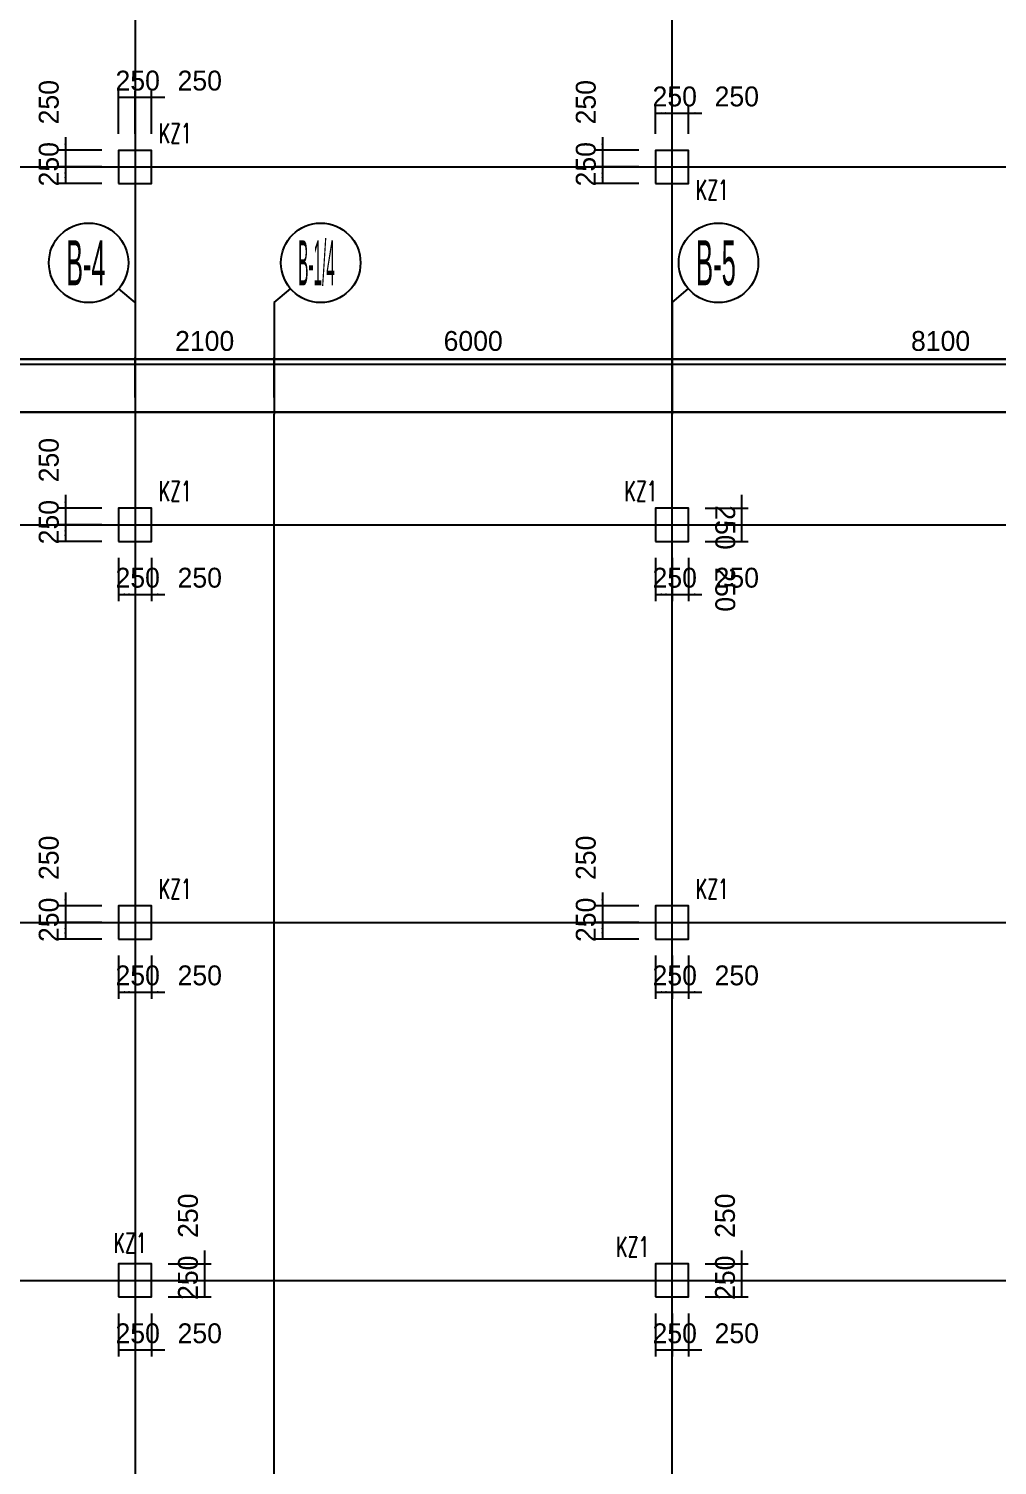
# Model space of a CAD drawing. Extents: x 387171 to 699106, y 11966 to 245688.
# Drawn here: x 514954 to 529563, y 130499 to 152173 of the extents above; entities that cross this region are included whole.
import ezdxf

# ---------------------------------------------------------------- set-up
doc = ezdxf.new("R2010")
doc.units = 0
doc.header["$LTSCALE"] = 100
doc.header["$MEASUREMENT"] = 0
for name, color, linetype in [('COLU', 7, 'Continuous'), ('DIM', 3, 'Continuous'), ('DOTE', 253, 'Continuous'), ('h后浇带', 51, 'Continuous'), ('L-AXIS', 3, 'Continuous'), ('NUM', 7, 'Continuous')]:
    doc.layers.add(name, color=color, linetype=linetype)
doc.styles.get("Standard").update_dxf_attribs({"font": 'standard'})
doc.styles.add('tk', font='tk')
doc.dimstyles.get("Standard").update_dxf_attribs({"dimtxt": 300, "dimasz": 100, "dimexe": 100, "dimexo": 250, "dimgap": 100, "dimtad": 0, "dimtoh": 1, "dimdec": 0, "dimdsep": 46, "dimcen": 0.09, "dimclrt": 7, "dimadec": 0, "dimazin": 0, "dimtfac": 1, "dimtdec": 4, "dimtofl": 0, "dimtmove": 0, "dimatfit": 3, "dimfxl": 1, "dimtolj": 1, "dimtzin": 0, "dimarcsym": 0})

# ---------------------------------------------------------------- blocks, each defined once
blk = doc.blocks.new('*D2271')
at = {"layer": 'L-AXIS', "color": 0, "linetype": 'ByBlock', "lineweight": -2}
for p, q in [((518658, 146608), (518658, 147210)), ((524658, 146608), (524658, 147210)), ((518658, 147110), (524658, 147110))]:
    blk.add_line(p, q, dxfattribs=at)
for points in [[(518658, 147110), (518758, 147126), (518758, 147093)], [(524658, 147110), (524558, 147093), (524558, 147126)]]:
    blk.add_solid(points, dxfattribs=at)
at = {"layer": 'L-AXIS', "color": 7, "linetype": 'Continuous', "lineweight": -2, "insert": (521658, 147460), "char_height": 300, "width": 770, "attachment_point": 5, "style": 'tk'}
blk.add_mtext('6000', dxfattribs=at)
blk = doc.blocks.new('_AXISO')
blk.add_circle((0, 0), 0.5)
blk = doc.blocks.new('*D2157')
at = {"layer": 'L-AXIS', "color": 0, "linetype": 'ByBlock', "lineweight": -2}
for p, q in [((510558, 146608), (510558, 147210)), ((516558, 146608), (516558, 147210)), ((510558, 147110), (516558, 147110))]:
    blk.add_line(p, q, dxfattribs=at)
for points in [[(510558, 147110), (510658, 147126), (510658, 147093)], [(516558, 147110), (516458, 147093), (516458, 147126)]]:
    blk.add_solid(points, dxfattribs=at)
at = {"layer": 'L-AXIS', "color": 7, "linetype": 'Continuous', "lineweight": -2, "insert": (513558, 147460), "char_height": 300, "width": 770, "attachment_point": 5, "style": 'tk'}
blk.add_mtext('6000', dxfattribs=at)
blk = doc.blocks.new('*D2702')
at = {"layer": 'L-AXIS', "color": 0, "linetype": 'ByBlock', "lineweight": -2}
for p, q in [((516558, 146608), (516558, 147210)), ((518658, 146608), (518658, 147210)), ((516558, 147110), (518658, 147110))]:
    blk.add_line(p, q, dxfattribs=at)
for points in [[(516558, 147110), (516658, 147126), (516658, 147093)], [(518658, 147110), (518558, 147093), (518558, 147126)]]:
    blk.add_solid(points, dxfattribs=at)
at = {"layer": 'L-AXIS', "color": 7, "linetype": 'Continuous', "lineweight": -2, "insert": (517608, 147460), "char_height": 300, "width": 775, "attachment_point": 5, "style": 'tk'}
blk.add_mtext('2100', dxfattribs=at)
blk = doc.blocks.new('*D1987')
at = {"layer": 'L-AXIS', "color": 0, "linetype": 'ByBlock', "lineweight": -2}
for p, q in [((524658, 146608), (524658, 147210)), ((532758, 146608), (532758, 147210)), ((524658, 147110), (532758, 147110))]:
    blk.add_line(p, q, dxfattribs=at)
for points in [[(524658, 147110), (524758, 147126), (524758, 147093)], [(532758, 147110), (532658, 147093), (532658, 147126)]]:
    blk.add_solid(points, dxfattribs=at)
at = {"layer": 'L-AXIS', "color": 7, "linetype": 'Continuous', "lineweight": -2, "insert": (528708, 147460), "char_height": 300, "width": 775, "attachment_point": 5, "style": 'tk'}
blk.add_mtext('8100', dxfattribs=at)
blk = doc.blocks.new('*D1772')
at = {"layer": 'DIM', "color": 0, "linetype": 'ByBlock', "lineweight": -2}
for p, q in [((515508, 150538), (515508, 149888)), ((516058, 150338), (515408, 150338)), ((516058, 150088), (515408, 150088))]:
    blk.add_line(p, q, dxfattribs=at)
for points in [[(515508, 150338), (515491, 150438), (515525, 150438)], [(515508, 150088), (515525, 149988), (515491, 149988)]]:
    blk.add_solid(points, dxfattribs=at)
at = {"layer": 'DIM', "color": 7, "linetype": 'Continuous', "lineweight": -2, "insert": (515258, 151064), "char_height": 300, "width": 566.67, "attachment_point": 5, "rotation": 90, "style": 'tk'}
blk.add_mtext('250', dxfattribs=at)
blk = doc.blocks.new('*D1418')
at = {"layer": 'DIM', "color": 0, "linetype": 'ByBlock', "lineweight": -2}
for p, q in [((516058, 150088), (515408, 150088)), ((515508, 150088), (515508, 149838)), ((516058, 149838), (515408, 149838))]:
    blk.add_line(p, q, dxfattribs=at)
for points in [[(515508, 150088), (515525, 149988), (515491, 149988)], [(515508, 149838), (515491, 149938), (515525, 149938)]]:
    blk.add_solid(points, dxfattribs=at)
at = {"layer": 'DIM', "color": 7, "linetype": 'Continuous', "lineweight": -2, "insert": (515258, 150128), "char_height": 300, "width": 566.67, "attachment_point": 5, "rotation": 90, "style": 'tk'}
blk.add_mtext('250', dxfattribs=at)
blk = doc.blocks.new('*D1303')
at = {"layer": 'DIM', "color": 0, "linetype": 'ByBlock', "lineweight": -2}
for p, q in [((516308, 150588), (516308, 151238)), ((516308, 151138), (516558, 151138)), ((516558, 150588), (516558, 151238))]:
    blk.add_line(p, q, dxfattribs=at)
for points in [[(516308, 151138), (516408, 151155), (516408, 151121)], [(516558, 151138), (516458, 151121), (516458, 151155)]]:
    blk.add_solid(points, dxfattribs=at)
at = {"layer": 'DIM', "color": 7, "linetype": 'Continuous', "lineweight": -2, "insert": (516598, 151388), "char_height": 300, "width": 566.67, "attachment_point": 5, "style": 'tk'}
blk.add_mtext('250', dxfattribs=at)
blk = doc.blocks.new('*D2186')
at = {"layer": 'DIM', "color": 0, "linetype": 'ByBlock', "lineweight": -2}
for p, q in [((516358, 151138), (517008, 151138)), ((516558, 150588), (516558, 151238)), ((516808, 150588), (516808, 151238))]:
    blk.add_line(p, q, dxfattribs=at)
for points in [[(516558, 151138), (516458, 151121), (516458, 151155)], [(516808, 151138), (516908, 151155), (516908, 151121)]]:
    blk.add_solid(points, dxfattribs=at)
at = {"layer": 'DIM', "color": 7, "linetype": 'Continuous', "lineweight": -2, "insert": (517534, 151388), "char_height": 300, "width": 566.67, "attachment_point": 5, "style": 'tk'}
blk.add_mtext('250', dxfattribs=at)
blk = doc.blocks.new('*D3164')
at = {"layer": 'DIM', "color": 0, "linetype": 'ByBlock', "lineweight": -2}
for p, q in [((523608, 150538), (523608, 149888)), ((524158, 150338), (523508, 150338)), ((524158, 150088), (523508, 150088))]:
    blk.add_line(p, q, dxfattribs=at)
for points in [[(523608, 150338), (523591, 150438), (523625, 150438)], [(523608, 150088), (523625, 149988), (523591, 149988)]]:
    blk.add_solid(points, dxfattribs=at)
at = {"layer": 'DIM', "color": 7, "linetype": 'Continuous', "lineweight": -2, "insert": (523358, 151064), "char_height": 300, "width": 566.67, "attachment_point": 5, "rotation": 90, "style": 'tk'}
blk.add_mtext('250', dxfattribs=at)
blk = doc.blocks.new('*D3121')
at = {"layer": 'DIM', "color": 0, "linetype": 'ByBlock', "lineweight": -2}
for p, q in [((524158, 150088), (523508, 150088)), ((523608, 150088), (523608, 149838)), ((524158, 149838), (523508, 149838))]:
    blk.add_line(p, q, dxfattribs=at)
for points in [[(523608, 150088), (523625, 149988), (523591, 149988)], [(523608, 149838), (523591, 149938), (523625, 149938)]]:
    blk.add_solid(points, dxfattribs=at)
at = {"layer": 'DIM', "color": 7, "linetype": 'Continuous', "lineweight": -2, "insert": (523358, 150128), "char_height": 300, "width": 566.67, "attachment_point": 5, "rotation": 90, "style": 'tk'}
blk.add_mtext('250', dxfattribs=at)
blk = doc.blocks.new('*D3866')
at = {"layer": 'DIM', "color": 0, "linetype": 'ByBlock', "lineweight": -2}
for p, q in [((524408, 150588), (524408, 150999)), ((524408, 150899), (524658, 150899)), ((524658, 150588), (524658, 150999))]:
    blk.add_line(p, q, dxfattribs=at)
for points in [[(524408, 150899), (524508, 150915), (524508, 150882)], [(524658, 150899), (524558, 150882), (524558, 150915)]]:
    blk.add_solid(points, dxfattribs=at)
at = {"layer": 'DIM', "color": 7, "linetype": 'Continuous', "lineweight": -2, "insert": (524698, 151149), "char_height": 300, "width": 566.67, "attachment_point": 5, "style": 'tk'}
blk.add_mtext('250', dxfattribs=at)
blk = doc.blocks.new('*D3617')
at = {"layer": 'DIM', "color": 0, "linetype": 'ByBlock', "lineweight": -2}
for p, q in [((524458, 150899), (525108, 150899)), ((524658, 150588), (524658, 150999)), ((524908, 150588), (524908, 150999))]:
    blk.add_line(p, q, dxfattribs=at)
for points in [[(524658, 150899), (524558, 150882), (524558, 150915)], [(524908, 150899), (525008, 150915), (525008, 150882)]]:
    blk.add_solid(points, dxfattribs=at)
at = {"layer": 'DIM', "color": 7, "linetype": 'Continuous', "lineweight": -2, "insert": (525634, 151149), "char_height": 300, "width": 566.67, "attachment_point": 5, "style": 'tk'}
blk.add_mtext('250', dxfattribs=at)
blk = doc.blocks.new('*D3040')
at = {"layer": 'DIM', "color": 0, "linetype": 'ByBlock', "lineweight": -2}
for p, q in [((515508, 145138), (515508, 144488)), ((516058, 144938), (515408, 144938)), ((516058, 144688), (515408, 144688))]:
    blk.add_line(p, q, dxfattribs=at)
for points in [[(515508, 144938), (515491, 145038), (515525, 145038)], [(515508, 144688), (515525, 144588), (515491, 144588)]]:
    blk.add_solid(points, dxfattribs=at)
at = {"layer": 'DIM', "color": 7, "linetype": 'Continuous', "lineweight": -2, "insert": (515258, 145664), "char_height": 300, "width": 566.67, "attachment_point": 5, "rotation": 90, "style": 'tk'}
blk.add_mtext('250', dxfattribs=at)
blk = doc.blocks.new('*D3864')
at = {"layer": 'DIM', "color": 0, "linetype": 'ByBlock', "lineweight": -2}
for p, q in [((516058, 144688), (515408, 144688)), ((515508, 144688), (515508, 144438)), ((516058, 144438), (515408, 144438))]:
    blk.add_line(p, q, dxfattribs=at)
for points in [[(515508, 144688), (515525, 144588), (515491, 144588)], [(515508, 144438), (515491, 144538), (515525, 144538)]]:
    blk.add_solid(points, dxfattribs=at)
at = {"layer": 'DIM', "color": 7, "linetype": 'Continuous', "lineweight": -2, "insert": (515258, 144728), "char_height": 300, "width": 566.67, "attachment_point": 5, "rotation": 90, "style": 'tk'}
blk.add_mtext('250', dxfattribs=at)
blk = doc.blocks.new('*D3616')
at = {"layer": 'DIM', "color": 0, "linetype": 'ByBlock', "lineweight": -2}
for p, q in [((516308, 144188), (516308, 143538)), ((516558, 144188), (516558, 143538)), ((516308, 143638), (516558, 143638))]:
    blk.add_line(p, q, dxfattribs=at)
for points in [[(516308, 143638), (516408, 143655), (516408, 143621)], [(516558, 143638), (516458, 143621), (516458, 143655)]]:
    blk.add_solid(points, dxfattribs=at)
at = {"layer": 'DIM', "color": 7, "linetype": 'Continuous', "lineweight": -2, "insert": (516598, 143888), "char_height": 300, "width": 566.67, "attachment_point": 5, "style": 'tk'}
blk.add_mtext('250', dxfattribs=at)
blk = doc.blocks.new('*D4670')
at = {"layer": 'DIM', "color": 0, "linetype": 'ByBlock', "lineweight": -2}
for p, q in [((516558, 144188), (516558, 143538)), ((516808, 144188), (516808, 143538)), ((516358, 143638), (517008, 143638))]:
    blk.add_line(p, q, dxfattribs=at)
for points in [[(516558, 143638), (516458, 143621), (516458, 143655)], [(516808, 143638), (516908, 143655), (516908, 143621)]]:
    blk.add_solid(points, dxfattribs=at)
at = {"layer": 'DIM', "color": 7, "linetype": 'Continuous', "lineweight": -2, "insert": (517534, 143888), "char_height": 300, "width": 566.67, "attachment_point": 5, "style": 'tk'}
blk.add_mtext('250', dxfattribs=at)
blk = doc.blocks.new('*D4389')
at = {"layer": 'DIM', "color": 0, "linetype": 'ByBlock', "lineweight": -2}
for p, q in [((524408, 144188), (524408, 143538)), ((524658, 144188), (524658, 143538)), ((524408, 143638), (524658, 143638))]:
    blk.add_line(p, q, dxfattribs=at)
for points in [[(524408, 143638), (524508, 143655), (524508, 143621)], [(524658, 143638), (524558, 143621), (524558, 143655)]]:
    blk.add_solid(points, dxfattribs=at)
at = {"layer": 'DIM', "color": 7, "linetype": 'Continuous', "lineweight": -2, "insert": (524698, 143888), "char_height": 300, "width": 566.67, "attachment_point": 5, "style": 'tk'}
blk.add_mtext('250', dxfattribs=at)
blk = doc.blocks.new('*D480')
at = {"layer": 'DIM', "color": 0, "linetype": 'ByBlock', "lineweight": -2}
for p, q in [((524658, 144188), (524658, 143538)), ((524908, 144188), (524908, 143538)), ((524458, 143638), (525108, 143638))]:
    blk.add_line(p, q, dxfattribs=at)
for points in [[(524658, 143638), (524558, 143621), (524558, 143655)], [(524908, 143638), (525008, 143655), (525008, 143621)]]:
    blk.add_solid(points, dxfattribs=at)
at = {"layer": 'DIM', "color": 7, "linetype": 'Continuous', "lineweight": -2, "insert": (525634, 143888), "char_height": 300, "width": 566.67, "attachment_point": 5, "style": 'tk'}
blk.add_mtext('250', dxfattribs=at)
blk = doc.blocks.new('*D366')
at = {"layer": 'DIM', "color": 0, "linetype": 'ByBlock', "lineweight": -2}
for p, q in [((525158, 144688), (525808, 144688)), ((525708, 144438), (525708, 144688)), ((525158, 144438), (525808, 144438))]:
    blk.add_line(p, q, dxfattribs=at)
for points in [[(525708, 144688), (525725, 144588), (525691, 144588)], [(525708, 144438), (525691, 144538), (525725, 144538)]]:
    blk.add_solid(points, dxfattribs=at)
at = {"layer": 'DIM', "color": 7, "linetype": 'Continuous', "lineweight": -2, "insert": (525458, 143712), "char_height": 300, "width": 566.67, "attachment_point": 5, "rotation": 270, "style": 'tk'}
blk.add_mtext('250', dxfattribs=at)
blk = doc.blocks.new('*D82')
at = {"layer": 'DIM', "color": 0, "linetype": 'ByBlock', "lineweight": -2}
for p, q in [((525708, 144488), (525708, 145138)), ((525158, 144938), (525808, 144938)), ((525158, 144688), (525808, 144688))]:
    blk.add_line(p, q, dxfattribs=at)
for points in [[(525708, 144938), (525691, 145038), (525725, 145038)], [(525708, 144688), (525725, 144588), (525691, 144588)]]:
    blk.add_solid(points, dxfattribs=at)
at = {"layer": 'DIM', "color": 7, "linetype": 'Continuous', "lineweight": -2, "insert": (525458, 144648), "char_height": 300, "width": 566.67, "attachment_point": 5, "rotation": 270, "style": 'tk'}
blk.add_mtext('250', dxfattribs=at)
blk = doc.blocks.new('*D409')
at = {"layer": 'DIM', "color": 0, "linetype": 'ByBlock', "lineweight": -2}
for p, q in [((516058, 138938), (515408, 138938)), ((515508, 139138), (515508, 138488)), ((516058, 138688), (515408, 138688))]:
    blk.add_line(p, q, dxfattribs=at)
for points in [[(515508, 138938), (515491, 139038), (515525, 139038)], [(515508, 138688), (515525, 138588), (515491, 138588)]]:
    blk.add_solid(points, dxfattribs=at)
at = {"layer": 'DIM', "color": 7, "linetype": 'Continuous', "lineweight": -2, "insert": (515258, 139664), "char_height": 300, "width": 566.67, "attachment_point": 5, "rotation": 90, "style": 'tk'}
blk.add_mtext('250', dxfattribs=at)
blk = doc.blocks.new('*D365')
at = {"layer": 'DIM', "color": 0, "linetype": 'ByBlock', "lineweight": -2}
for p, q in [((516058, 138688), (515408, 138688)), ((515508, 138688), (515508, 138438)), ((516058, 138438), (515408, 138438))]:
    blk.add_line(p, q, dxfattribs=at)
for points in [[(515508, 138688), (515525, 138588), (515491, 138588)], [(515508, 138438), (515491, 138538), (515525, 138538)]]:
    blk.add_solid(points, dxfattribs=at)
at = {"layer": 'DIM', "color": 7, "linetype": 'Continuous', "lineweight": -2, "insert": (515258, 138728), "char_height": 300, "width": 566.67, "attachment_point": 5, "rotation": 90, "style": 'tk'}
blk.add_mtext('250', dxfattribs=at)
blk = doc.blocks.new('*D80')
at = {"layer": 'DIM', "color": 0, "linetype": 'ByBlock', "lineweight": -2}
for p, q in [((516308, 138188), (516308, 137538)), ((516558, 138188), (516558, 137538)), ((516308, 137638), (516558, 137638))]:
    blk.add_line(p, q, dxfattribs=at)
for points in [[(516308, 137638), (516408, 137655), (516408, 137621)], [(516558, 137638), (516458, 137621), (516458, 137655)]]:
    blk.add_solid(points, dxfattribs=at)
at = {"layer": 'DIM', "color": 7, "linetype": 'Continuous', "lineweight": -2, "insert": (516598, 137888), "char_height": 300, "width": 566.67, "attachment_point": 5, "style": 'tk'}
blk.add_mtext('250', dxfattribs=at)
blk = doc.blocks.new('*D881')
at = {"layer": 'DIM', "color": 0, "linetype": 'ByBlock', "lineweight": -2}
for p, q in [((516558, 138188), (516558, 137538)), ((516808, 138188), (516808, 137538)), ((516358, 137638), (517008, 137638))]:
    blk.add_line(p, q, dxfattribs=at)
for points in [[(516558, 137638), (516458, 137621), (516458, 137655)], [(516808, 137638), (516908, 137655), (516908, 137621)]]:
    blk.add_solid(points, dxfattribs=at)
at = {"layer": 'DIM', "color": 7, "linetype": 'Continuous', "lineweight": -2, "insert": (517534, 137888), "char_height": 300, "width": 566.67, "attachment_point": 5, "style": 'tk'}
blk.add_mtext('250', dxfattribs=at)
blk = doc.blocks.new('*D590')
at = {"layer": 'DIM', "color": 0, "linetype": 'ByBlock', "lineweight": -2}
for p, q in [((517608, 133738), (517608, 133088)), ((517058, 133538), (517708, 133538)), ((517058, 133288), (517708, 133288))]:
    blk.add_line(p, q, dxfattribs=at)
for points in [[(517608, 133538), (517591, 133638), (517625, 133638)], [(517608, 133288), (517625, 133188), (517591, 133188)]]:
    blk.add_solid(points, dxfattribs=at)
at = {"layer": 'DIM', "color": 7, "linetype": 'Continuous', "lineweight": -2, "insert": (517358, 134264), "char_height": 300, "width": 566.67, "attachment_point": 5, "rotation": 90, "style": 'tk'}
blk.add_mtext('250', dxfattribs=at)
blk = doc.blocks.new('*D1768')
at = {"layer": 'DIM', "color": 0, "linetype": 'ByBlock', "lineweight": -2}
for p, q in [((517058, 133288), (517708, 133288)), ((517608, 133288), (517608, 133038)), ((517058, 133038), (517708, 133038))]:
    blk.add_line(p, q, dxfattribs=at)
for points in [[(517608, 133288), (517625, 133188), (517591, 133188)], [(517608, 133038), (517591, 133138), (517625, 133138)]]:
    blk.add_solid(points, dxfattribs=at)
at = {"layer": 'DIM', "color": 7, "linetype": 'Continuous', "lineweight": -2, "insert": (517358, 133328), "char_height": 300, "width": 566.67, "attachment_point": 5, "rotation": 90, "style": 'tk'}
blk.add_mtext('250', dxfattribs=at)
blk = doc.blocks.new('*D1339')
at = {"layer": 'DIM', "color": 0, "linetype": 'ByBlock', "lineweight": -2}
for p, q in [((516308, 132788), (516308, 132138)), ((516558, 132788), (516558, 132138)), ((516308, 132238), (516558, 132238))]:
    blk.add_line(p, q, dxfattribs=at)
for points in [[(516308, 132238), (516408, 132255), (516408, 132221)], [(516558, 132238), (516458, 132221), (516458, 132255)]]:
    blk.add_solid(points, dxfattribs=at)
at = {"layer": 'DIM', "color": 7, "linetype": 'Continuous', "lineweight": -2, "insert": (516598, 132488), "char_height": 300, "width": 566.67, "attachment_point": 5, "style": 'tk'}
blk.add_mtext('250', dxfattribs=at)
blk = doc.blocks.new('*D2227')
at = {"layer": 'DIM', "color": 0, "linetype": 'ByBlock', "lineweight": -2}
for p, q in [((516558, 132788), (516558, 132138)), ((516808, 132788), (516808, 132138)), ((516358, 132238), (517008, 132238))]:
    blk.add_line(p, q, dxfattribs=at)
for points in [[(516558, 132238), (516458, 132221), (516458, 132255)], [(516808, 132238), (516908, 132255), (516908, 132221)]]:
    blk.add_solid(points, dxfattribs=at)
at = {"layer": 'DIM', "color": 7, "linetype": 'Continuous', "lineweight": -2, "insert": (517534, 132488), "char_height": 300, "width": 566.67, "attachment_point": 5, "style": 'tk'}
blk.add_mtext('250', dxfattribs=at)
blk = doc.blocks.new('*D2103')
at = {"layer": 'DIM', "color": 0, "linetype": 'ByBlock', "lineweight": -2}
for p, q in [((524158, 138938), (523508, 138938)), ((523608, 139138), (523608, 138488)), ((524158, 138688), (523508, 138688))]:
    blk.add_line(p, q, dxfattribs=at)
for points in [[(523608, 138938), (523591, 139038), (523625, 139038)], [(523608, 138688), (523625, 138588), (523591, 138588)]]:
    blk.add_solid(points, dxfattribs=at)
at = {"layer": 'DIM', "color": 7, "linetype": 'Continuous', "lineweight": -2, "insert": (523358, 139664), "char_height": 300, "width": 566.67, "attachment_point": 5, "rotation": 90, "style": 'tk'}
blk.add_mtext('250', dxfattribs=at)
blk = doc.blocks.new('*D1789')
at = {"layer": 'DIM', "color": 0, "linetype": 'ByBlock', "lineweight": -2}
for p, q in [((524158, 138688), (523508, 138688)), ((523608, 138688), (523608, 138438)), ((524158, 138438), (523508, 138438))]:
    blk.add_line(p, q, dxfattribs=at)
for points in [[(523608, 138688), (523625, 138588), (523591, 138588)], [(523608, 138438), (523591, 138538), (523625, 138538)]]:
    blk.add_solid(points, dxfattribs=at)
at = {"layer": 'DIM', "color": 7, "linetype": 'Continuous', "lineweight": -2, "insert": (523358, 138728), "char_height": 300, "width": 566.67, "attachment_point": 5, "rotation": 90, "style": 'tk'}
blk.add_mtext('250', dxfattribs=at)
blk = doc.blocks.new('*D2606')
at = {"layer": 'DIM', "color": 0, "linetype": 'ByBlock', "lineweight": -2}
for p, q in [((524408, 138188), (524408, 137538)), ((524658, 138188), (524658, 137538)), ((524408, 137638), (524658, 137638))]:
    blk.add_line(p, q, dxfattribs=at)
for points in [[(524408, 137638), (524508, 137655), (524508, 137621)], [(524658, 137638), (524558, 137621), (524558, 137655)]]:
    blk.add_solid(points, dxfattribs=at)
at = {"layer": 'DIM', "color": 7, "linetype": 'Continuous', "lineweight": -2, "insert": (524698, 137888), "char_height": 300, "width": 566.67, "attachment_point": 5, "style": 'tk'}
blk.add_mtext('250', dxfattribs=at)
blk = doc.blocks.new('*D2473')
at = {"layer": 'DIM', "color": 0, "linetype": 'ByBlock', "lineweight": -2}
for p, q in [((524658, 138188), (524658, 137538)), ((524908, 138188), (524908, 137538)), ((524458, 137638), (525108, 137638))]:
    blk.add_line(p, q, dxfattribs=at)
for points in [[(524658, 137638), (524558, 137621), (524558, 137655)], [(524908, 137638), (525008, 137655), (525008, 137621)]]:
    blk.add_solid(points, dxfattribs=at)
at = {"layer": 'DIM', "color": 7, "linetype": 'Continuous', "lineweight": -2, "insert": (525634, 137888), "char_height": 300, "width": 566.67, "attachment_point": 5, "style": 'tk'}
blk.add_mtext('250', dxfattribs=at)
blk = doc.blocks.new('*D3414')
at = {"layer": 'DIM', "color": 0, "linetype": 'ByBlock', "lineweight": -2}
for p, q in [((524408, 132788), (524408, 132138)), ((524658, 132788), (524658, 132138)), ((524408, 132238), (524658, 132238))]:
    blk.add_line(p, q, dxfattribs=at)
for points in [[(524408, 132238), (524508, 132255), (524508, 132221)], [(524658, 132238), (524558, 132221), (524558, 132255)]]:
    blk.add_solid(points, dxfattribs=at)
at = {"layer": 'DIM', "color": 7, "linetype": 'Continuous', "lineweight": -2, "insert": (524698, 132488), "char_height": 300, "width": 566.67, "attachment_point": 5, "style": 'tk'}
blk.add_mtext('250', dxfattribs=at)
blk = doc.blocks.new('*D3077')
at = {"layer": 'DIM', "color": 0, "linetype": 'ByBlock', "lineweight": -2}
for p, q in [((524658, 132788), (524658, 132138)), ((524908, 132788), (524908, 132138)), ((524458, 132238), (525108, 132238))]:
    blk.add_line(p, q, dxfattribs=at)
for points in [[(524658, 132238), (524558, 132221), (524558, 132255)], [(524908, 132238), (525008, 132255), (525008, 132221)]]:
    blk.add_solid(points, dxfattribs=at)
at = {"layer": 'DIM', "color": 7, "linetype": 'Continuous', "lineweight": -2, "insert": (525634, 132488), "char_height": 300, "width": 566.67, "attachment_point": 5, "style": 'tk'}
blk.add_mtext('250', dxfattribs=at)
blk = doc.blocks.new('*D2949')
at = {"layer": 'DIM', "color": 0, "linetype": 'ByBlock', "lineweight": -2}
for p, q in [((525158, 133288), (525808, 133288)), ((525708, 133038), (525708, 133288)), ((525158, 133038), (525808, 133038))]:
    blk.add_line(p, q, dxfattribs=at)
for points in [[(525708, 133288), (525725, 133188), (525691, 133188)], [(525708, 133038), (525691, 133138), (525725, 133138)]]:
    blk.add_solid(points, dxfattribs=at)
at = {"layer": 'DIM', "color": 7, "linetype": 'Continuous', "lineweight": -2, "insert": (525458, 133328), "char_height": 300, "width": 566.67, "attachment_point": 5, "rotation": 90, "style": 'tk'}
blk.add_mtext('250', dxfattribs=at)
blk = doc.blocks.new('*D3859')
at = {"layer": 'DIM', "color": 0, "linetype": 'ByBlock', "lineweight": -2}
for p, q in [((525708, 133088), (525708, 133738)), ((525158, 133538), (525808, 133538)), ((525158, 133288), (525808, 133288))]:
    blk.add_line(p, q, dxfattribs=at)
for points in [[(525708, 133538), (525691, 133638), (525725, 133638)], [(525708, 133288), (525725, 133188), (525691, 133188)]]:
    blk.add_solid(points, dxfattribs=at)
at = {"layer": 'DIM', "color": 7, "linetype": 'Continuous', "lineweight": -2, "insert": (525458, 134264), "char_height": 300, "width": 566.67, "attachment_point": 5, "rotation": 90, "style": 'tk'}
blk.add_mtext('250', dxfattribs=at)
blk = doc.blocks.new('后浇带现场')
at = {"color": 6, "lineweight": 30}
for points in [[(662200, 674230), (718557, 674230), (718557, 624270), (707583, 624270), (707286, 620897), (700215, 616964), (698139, 620873), (664797, 619534)], [(662200, 673430), (717757, 673430), (717757, 625070), (706851, 625070), (706526, 621390), (700538, 618060), (698609, 621692), (664765, 620333)]]:
    blk.add_lwpolyline(points, dxfattribs=at)
at = {"layer": 'h后浇带', "color": 1}
for p, q in [((662168, 674230), (787754, 674230)), ((662200, 673430), (787536, 673430))]:
    blk.add_line(p, q, dxfattribs=at)

msp = doc.modelspace()

# ---------------------------------------------------------------- linework, layer by layer
at = {"layer": 'COLU'}
for points in [[(516308.1, 149837.9), (516808.1, 149837.9), (516808.1, 150337.9), (516308.1, 150337.9)], [(524408.1, 149837.9), (524908.1, 149837.9), (524908.1, 150337.9), (524408.1, 150337.9)], [(516308.1, 144437.9), (516808.1, 144437.9), (516808.1, 144937.9), (516308.1, 144937.9)], [(524408.1, 144437.9), (524908.1, 144437.9), (524908.1, 144937.9), (524408.1, 144937.9)], [(516308.1, 138437.9), (516808.1, 138437.9), (516808.1, 138937.9), (516308.1, 138937.9)], [(524408.1, 138437.9), (524908.1, 138437.9), (524908.1, 138937.9), (524408.1, 138937.9)], [(516308.1, 133037.9), (516808.1, 133037.9), (516808.1, 133537.9), (516308.1, 133537.9)], [(524408.1, 133037.9), (524908.1, 133037.9), (524908.1, 133537.9), (524408.1, 133537.9)]]:
    msp.add_lwpolyline(points, close=True, dxfattribs=at)
at = {"layer": 'DOTE'}
for p, q in [((516558.1, 161487.9), (516558.1, 121887.9)), ((524658.1, 100087.9), (524658.1, 155487.9)), ((491246.2, 150087.9), (605563.5, 150087.9)), ((518658.1, 116487.9), (518658.1, 146357.9)), ((491462.9, 144687.9), (604647.2, 144687.9)), ((491703.8, 138687.9), (593508.1, 138687.9)), ((508458.1, 133287.9), (585258.1, 133287.9))]:
    msp.add_line(p, q, dxfattribs=at)
at = {"layer": 'L-AXIS'}
for p, q in [((516558.1, 148041.3), (516313.6, 148250.8)), ((518658.1, 148041.3), (518902.5, 148250.8)), ((524658.1, 148041.3), (524902.5, 148250.8)), ((516558.1, 148041.3), (516558.1, 146357.9)), ((518658.1, 148041.3), (518658.1, 146357.9)), ((524658.1, 148041.3), (524658.1, 146357.9))]:
    msp.add_line(p, q, dxfattribs=at)

# ---------------------------------------------------------------- block references
at = {"color": 3, "lineweight": 30}
msp.add_blockref('后浇带现场', (-182998.7, -527042.1), dxfattribs=at)
at = {"layer": 'L-AXIS'}
ref = msp.add_blockref('_AXISO', (515858.1, 148641.3), dxfattribs=dict(at, xscale=1199.999999999997, yscale=1200, rotation=359.9996457873818))
ref.add_attrib('A', 'B-4', (515518.7, 148301.9), dxfattribs={"height": 678.82, "style": 'tk', "width": 0.419355})
ref = msp.add_blockref('_AXISO', (519358.1, 148641.3), dxfattribs=dict(at, xscale=1199.999999999997, yscale=1200, rotation=359.9996457873818))
ref.add_attrib('A', 'B-1/4', (519018.7, 148301.9), dxfattribs={"height": 678.82, "style": 'tk', "width": 0.254902})
ref = msp.add_blockref('_AXISO', (525358.1, 148641.3), dxfattribs=dict(at, xscale=1199.999999999997, yscale=1200, rotation=359.9996457873818))
ref.add_attrib('A', 'B-5', (525018.7, 148301.9), dxfattribs={"height": 678.82, "style": 'tk', "width": 0.42623})

# ---------------------------------------------------------------- texts
at = {"layer": 'NUM', "color": 200, "width": 0.7}
for p in [(516914.1, 150444), (525014.1, 149590.2), (516914.1, 145044), (523938.8, 145044), (516914.1, 139044), (525014.1, 139044), (516232.9, 133702.3), (523813.3, 133644)]:
    msp.add_text('KZ1', height=300, dxfattribs=at).set_placement(p)

# ---------------------------------------------------------------- dimensions: what is measured, and where the dimension line sits
at = {"layer": 'DIM', "color": 200}
for p1, p2, distance, picture, middle in [((516308.1, 150337.9), (516558.1, 150337.9), 800, '*D1303', (516090, 151387.9)), ((516558.1, 150337.9), (516808.1, 150337.9), 800, '*D2186', (517026.1, 151387.9)), ((516308.1, 150337.9), (516308.1, 150087.9), -800, '*D1772', (515258.1, 150556)), ((524408.1, 150337.9), (524408.1, 150087.9), -800, '*D3164', (523358.1, 150556)), ((524408.1, 150337.9), (524658.1, 150337.9), 560.6, '*D3866', (524190, 151148.5)), ((524658.1, 150337.9), (524908.1, 150337.9), 560.6, '*D3617', (525126.1, 151148.5)), ((516308.1, 150087.9), (516308.1, 149837.9), -800, '*D1418', (515258.1, 149619.9)), ((524408.1, 150087.9), (524408.1, 149837.9), -800, '*D3121', (523358.1, 149619.9)), ((516308.1, 144937.9), (516308.1, 144687.9), -800, '*D3040', (515258.1, 145156)), ((516308.1, 144687.9), (516308.1, 144437.9), -800, '*D3864', (515258.1, 144219.9)), ((524908.1, 144687.9), (524908.1, 144937.9), -800, '*D82', (525458.1, 145156)), ((524908.1, 144437.9), (524908.1, 144687.9), -800, '*D366', (525458.1, 144219.9)), ((516308.1, 144437.9), (516558.1, 144437.9), -800, '*D3616', (516090, 143887.9)), ((516558.1, 144437.9), (516808.1, 144437.9), -800, '*D4670', (517026.1, 143887.9)), ((524408.1, 144437.9), (524658.1, 144437.9), -800, '*D4389', (524190, 143887.9)), ((524658.1, 144437.9), (524908.1, 144437.9), -800, '*D480', (525126.1, 143887.9)), ((516308.1, 138937.9), (516308.1, 138687.9), -800, '*D409', (515258.1, 139156)), ((524408.1, 138937.9), (524408.1, 138687.9), -800, '*D2103', (523358.1, 139156)), ((516308.1, 138687.9), (516308.1, 138437.9), -800, '*D365', (515258.1, 138219.9)), ((524408.1, 138687.9), (524408.1, 138437.9), -800, '*D1789', (523358.1, 138219.9)), ((516308.1, 138437.9), (516558.1, 138437.9), -800, '*D80', (516090, 137887.9)), ((516558.1, 138437.9), (516808.1, 138437.9), -800, '*D881', (517026.1, 137887.9)), ((524408.1, 138437.9), (524658.1, 138437.9), -800, '*D2606', (524190, 137887.9)), ((524658.1, 138437.9), (524908.1, 138437.9), -800, '*D2473', (525126.1, 137887.9)), ((516808.1, 133537.9), (516808.1, 133287.9), 800, '*D590', (517358.1, 133756)), ((524908.1, 133287.9), (524908.1, 133537.9), -800, '*D3859', (525458.1, 133756)), ((516808.1, 133287.9), (516808.1, 133037.9), 800, '*D1768', (517358.1, 132819.9)), ((524908.1, 133037.9), (524908.1, 133287.9), -800, '*D2949', (525458.1, 132819.9)), ((516308.1, 133037.9), (516558.1, 133037.9), -800, '*D1339', (516090, 132487.9)), ((516558.1, 133037.9), (516808.1, 133037.9), -800, '*D2227', (517026.1, 132487.9)), ((524408.1, 133037.9), (524658.1, 133037.9), -800, '*D3414', (524190, 132487.9)), ((524658.1, 133037.9), (524908.1, 133037.9), -800, '*D3077', (525126.1, 132487.9))]:
    dim = msp.add_aligned_dim(p1=p1, p2=p2, distance=distance, dimstyle='Standard', dxfattribs=at)
    dim.commit()
    dim.dimension.update_dxf_attribs({"geometry": picture, "text_midpoint": middle})
at = {"layer": 'L-AXIS'}
for base, p1, p2, picture, middle in [((516558.1, 147109.6), (510558.1, 146357.9), (516558.1, 146357.9), '*D2157', (513558.1, 147459.6)), ((518658.1, 147109.6), (516558.1, 146357.9), (518658.1, 146357.9), '*D2702', (517608.1, 147459.6)), ((524658.1, 147109.6), (518658.1, 146357.9), (524658.1, 146357.9), '*D2271', (521658.1, 147459.6)), ((532758.1, 147109.6), (524658.1, 146357.9), (532758.1, 146357.9), '*D1987', (528708.1, 147459.6))]:
    dim = msp.add_linear_dim(base=base, p1=p1, p2=p2, dimstyle='Standard', dxfattribs=at)
    dim.commit()
    dim.dimension.update_dxf_attribs({"geometry": picture, "text_midpoint": middle})

doc.saveas('drawing.dxf')
